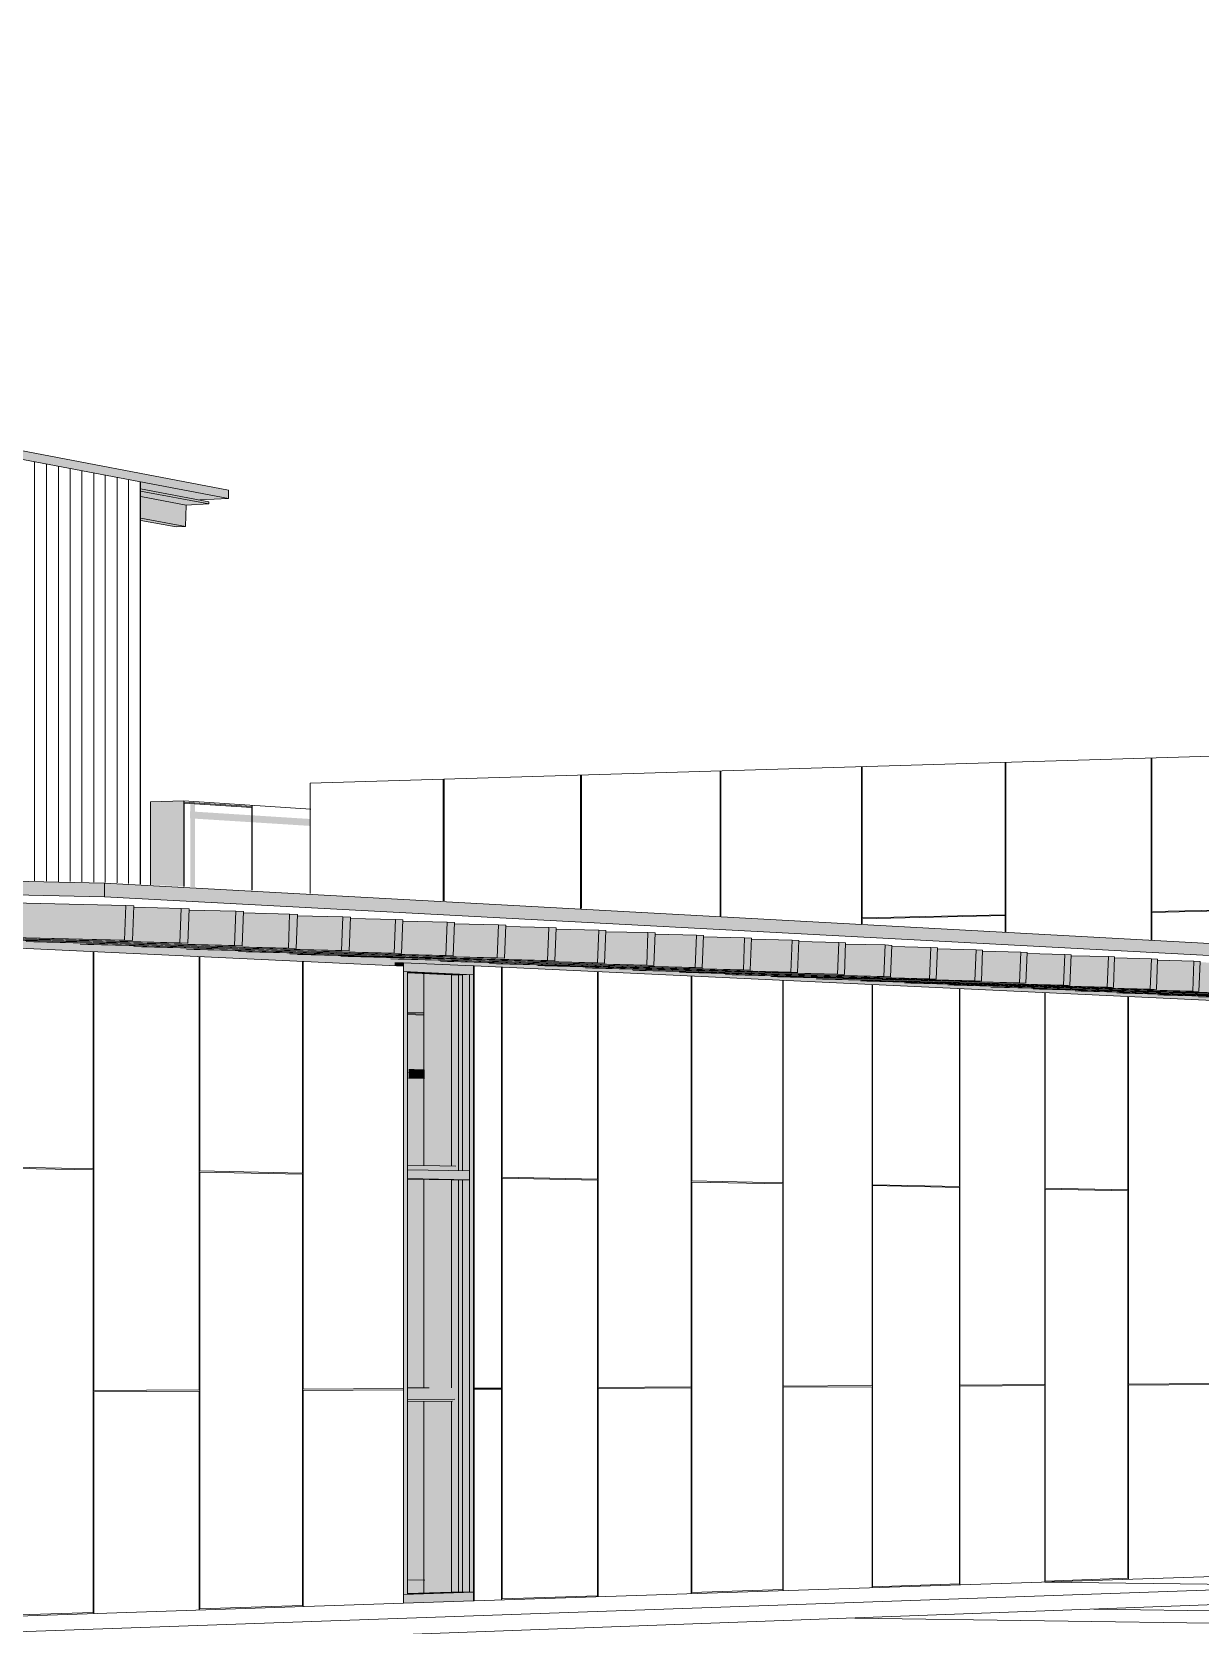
# Model space of a CAD drawing. Header units: inches. Extents: x 31155.6 to 31160.43, y 58.98 to 66.18.
# Drawn here: x 31158.8815 to 31158.9882, y 59.9738 to 60.1192 of the extents above; entities that cross this region are included whole.
import ezdxf

# ---------------------------------------------------------------- set-up
doc = ezdxf.new("R2010")
doc.units = ezdxf.units.IN
doc.header["$MEASUREMENT"] = 0
for name, color, linetype, lineweight in [('A-CLNG', 13, 'Continuous', 13), ('A-GLAZ-CURT', 52, 'Continuous', 9), ('A-GLAZ-CWMG', 51, 'Continuous', 9), ('A-ROOF', 132, 'Continuous', 13), ('A-WALL-PATT', 111, 'Continuous', 13), ('Conc', 7, 'Continuous', 9), ('I-WALL', 2, 'Continuous', 13), ('L-SITE-WALL', 31, 'Continuous', 13), ('PAINT', 190, 'Continuous', 9), ('S-BEAM', 12, 'Continuous', 9), ('S-COLS', 52, 'Continuous', 9)]:
    doc.layers.add(name, color=color, linetype=linetype, lineweight=lineweight)

# ---------------------------------------------------------------- blocks, each defined once
blk = doc.blocks.new('FP_57-Looking South East')
at = {"layer": 'A-WALL-PATT', "lineweight": 9}
for p, q in [((-3883.44782, 60.0417), (-3883.44782, 60.07993)), ((-3883.44673, 60.04168), (-3883.44673, 60.07973)), ((-3883.44565, 60.04165), (-3883.44565, 60.07952)), ((-3883.44458, 60.04163), (-3883.44458, 60.07932)), ((-3883.4435, 60.04161), (-3883.4435, 60.07912)), ((-3883.44243, 60.04158), (-3883.44243, 60.07891)), ((-3883.44137, 60.04156), (-3883.44137, 60.07871)), ((-3883.4403, 60.04152), (-3883.4403, 60.07851)), ((-3883.43924, 60.04146), (-3883.43924, 60.07831)), ((-3883.43818, 60.0414), (-3883.43818, 60.07811))]:
    blk.add_line(p, q, dxfattribs=at)
blk = doc.blocks.new('FP_60-Looking South East')
at = {"layer": 'A-WALL-PATT', "lineweight": 9}
for p, q in [((-3883.4626, 60.01582), (-3883.4626, 60.03617)), ((-3883.46255, 59.99505), (-3883.46255, 60.03616)), ((-3883.45241, 59.99511), (-3883.45241, 60.03569)), ((-3883.45236, 60.01562), (-3883.45236, 60.03569)), ((-3883.44248, 60.01542), (-3883.44248, 60.03523)), ((-3883.44243, 59.99518), (-3883.44243, 60.03523)), ((-3883.4328, 59.99524), (-3883.4328, 60.03479)), ((-3883.43275, 60.01522), (-3883.43275, 60.03478)), ((-3883.42336, 60.01503), (-3883.42336, 60.03435)), ((-3883.42332, 59.9953), (-3883.42332, 60.03435)), ((-3883.4626, 60.01582), (-3883.46399, 60.01585)), ((-3883.4626, 60.01571), (-3883.46399, 60.01574)), ((-3883.4626, 59.97427), (-3883.4626, 60.01571)), ((-3883.44248, 60.01542), (-3883.45236, 60.01562)), ((-3883.45236, 59.97461), (-3883.45236, 60.01551)), ((-3883.44248, 60.01531), (-3883.45236, 60.01551)), ((-3883.44248, 59.97494), (-3883.44248, 60.01531)), ((-3883.42336, 60.01503), (-3883.43275, 60.01522)), ((-3883.43275, 59.97526), (-3883.43275, 60.01511)), ((-3883.42336, 60.01493), (-3883.43275, 60.01511)), ((-3883.42336, 59.97557), (-3883.42336, 60.01493)), ((-3883.45241, 59.99511), (-3883.46255, 59.99505)), ((-3883.46255, 59.99494), (-3883.45241, 59.99501)), ((-3883.46255, 59.97417), (-3883.46255, 59.99494)), ((-3883.45241, 59.9745), (-3883.45241, 59.99501)), ((-3883.4328, 59.99524), (-3883.44243, 59.99518)), ((-3883.44243, 59.99507), (-3883.4328, 59.99513)), ((-3883.44243, 59.97483), (-3883.44243, 59.99507)), ((-3883.4328, 59.97515), (-3883.4328, 59.99513)), ((-3883.41416, 59.99536), (-3883.42332, 59.9953)), ((-3883.42332, 59.9952), (-3883.41416, 59.99525)), ((-3883.42332, 59.97547), (-3883.42332, 59.9952)), ((-3883.4328, 59.97515), (-3883.4328, 59.97515)), ((-3883.43275, 59.97526), (-3883.42336, 59.97557)), ((-3883.43275, 59.97515), (-3883.43275, 59.97515)), ((-3883.42336, 59.97546), (-3883.42336, 59.97546)), ((-3883.42332, 59.97547), (-3883.42332, 59.97547)), ((-3883.46399, 59.97423), (-3883.4626, 59.97427)), ((-3883.4626, 59.97417), (-3883.4626, 59.97417)), ((-3883.46255, 59.97417), (-3883.46255, 59.97417)), ((-3883.45241, 59.9745), (-3883.45241, 59.9745)), ((-3883.45236, 59.97461), (-3883.44248, 59.97494)), ((-3883.45236, 59.97451), (-3883.45236, 59.97451)), ((-3883.44248, 59.97483), (-3883.44248, 59.97483)), ((-3883.44243, 59.97483), (-3883.44243, 59.97483))]:
    blk.add_line(p, q, dxfattribs=at)
blk = doc.blocks.new('FP_66-Looking South East')
at = {"layer": 'A-WALL-PATT', "lineweight": 9}
for p, q in [((-3883.4052, 59.99541), (-3883.4052, 60.03381)), ((-3883.40515, 60.01466), (-3883.40515, 60.03381)), ((-3883.39644, 60.01448), (-3883.39644, 60.0334)), ((-3883.3964, 59.99547), (-3883.3964, 60.0334)), ((-3883.38789, 59.99552), (-3883.38789, 60.033)), ((-3883.38785, 60.01431), (-3883.38785, 60.033)), ((-3883.37954, 60.01414), (-3883.37954, 60.03261)), ((-3883.3795, 59.99558), (-3883.3795, 60.03261)), ((-3883.37139, 59.99563), (-3883.37139, 60.03223)), ((-3883.37135, 60.01397), (-3883.37135, 60.03223)), ((-3883.36343, 60.01381), (-3883.36343, 60.03186)), ((-3883.36339, 59.99568), (-3883.36339, 60.03186)), ((-3883.35564, 59.99573), (-3883.35564, 60.03149)), ((-3883.3556, 60.01366), (-3883.3556, 60.03149)), ((-3883.34804, 60.0135), (-3883.34804, 60.03114)), ((-3883.348, 59.99577), (-3883.348, 60.03114)), ((-3883.3406, 59.99582), (-3883.3406, 60.03079)), ((-3883.34056, 60.01335), (-3883.34056, 60.03079)), ((-3883.33333, 60.0132), (-3883.33333, 60.03045)), ((-3883.33329, 59.99587), (-3883.33329, 60.03045)), ((-3883.32621, 59.99591), (-3883.32621, 60.03012)), ((-3883.32617, 60.01306), (-3883.32617, 60.03012)), ((-3883.31925, 60.01292), (-3883.31925, 60.02979)), ((-3883.31921, 59.99596), (-3883.31921, 60.02979)), ((-3883.39644, 60.01448), (-3883.40515, 60.01466)), ((-3883.40515, 59.97617), (-3883.40515, 60.01456)), ((-3883.39644, 60.01438), (-3883.40515, 60.01456)), ((-3883.39644, 59.97645), (-3883.39644, 60.01438)), ((-3883.37954, 60.01414), (-3883.38785, 60.01431)), ((-3883.38785, 59.97674), (-3883.38785, 60.01421)), ((-3883.37954, 60.01404), (-3883.38785, 60.01421)), ((-3883.37954, 59.97701), (-3883.37954, 60.01404)), ((-3883.36343, 60.01381), (-3883.37135, 60.01397)), ((-3883.37135, 59.97728), (-3883.37135, 60.01388)), ((-3883.36343, 60.01372), (-3883.37135, 60.01388)), ((-3883.36343, 59.97754), (-3883.36343, 60.01372)), ((-3883.34804, 60.0135), (-3883.3556, 60.01366)), ((-3883.3556, 59.9778), (-3883.3556, 60.01356)), ((-3883.34804, 60.01341), (-3883.3556, 60.01356)), ((-3883.34804, 59.97805), (-3883.34804, 60.01341)), ((-3883.33333, 60.0132), (-3883.34056, 60.01335)), ((-3883.34056, 59.97829), (-3883.34056, 60.01326)), ((-3883.33333, 60.01312), (-3883.34056, 60.01326)), ((-3883.33333, 59.97853), (-3883.33333, 60.01312)), ((-3883.31925, 60.01292), (-3883.32617, 60.01306)), ((-3883.32617, 59.97877), (-3883.32617, 60.01297)), ((-3883.31925, 60.01283), (-3883.32617, 60.01297)), ((-3883.31925, 59.97899), (-3883.31925, 60.01283)), ((-3883.38789, 59.99552), (-3883.3964, 59.99547)), ((-3883.37139, 59.99563), (-3883.3795, 59.99558)), ((-3883.3795, 59.99548), (-3883.37139, 59.99553)), ((-3883.37139, 59.97718), (-3883.37139, 59.99553)), ((-3883.35564, 59.99573), (-3883.36339, 59.99568)), ((-3883.36339, 59.99558), (-3883.35564, 59.99563)), ((-3883.36339, 59.97745), (-3883.36339, 59.99558)), ((-3883.35564, 59.9777), (-3883.35564, 59.99563)), ((-3883.3406, 59.99582), (-3883.348, 59.99577)), ((-3883.348, 59.99568), (-3883.3406, 59.99573)), ((-3883.348, 59.97796), (-3883.348, 59.99568)), ((-3883.3406, 59.9782), (-3883.3406, 59.99573)), ((-3883.32621, 59.99591), (-3883.33329, 59.99587)), ((-3883.33329, 59.99578), (-3883.32621, 59.99582)), ((-3883.33329, 59.97844), (-3883.33329, 59.99578)), ((-3883.32621, 59.97868), (-3883.32621, 59.99582)), ((-3883.31765, 59.99597), (-3883.31921, 59.99596)), ((-3883.31921, 59.99587), (-3883.31765, 59.99588)), ((-3883.31921, 59.97891), (-3883.31921, 59.99587)), ((-3883.4052, 59.99541), (-3883.40772, 59.9954)), ((-3883.40772, 59.9953), (-3883.4052, 59.99531)), ((-3883.4052, 59.97606), (-3883.4052, 59.99531)), ((-3883.3964, 59.99537), (-3883.38789, 59.99542)), ((-3883.3964, 59.97636), (-3883.3964, 59.99537)), ((-3883.38789, 59.97664), (-3883.38789, 59.99542)), ((-3883.3795, 59.97691), (-3883.3795, 59.99548)), ((-3883.3556, 59.9778), (-3883.34804, 59.97805)), ((-3883.34056, 59.97829), (-3883.33333, 59.97853)), ((-3883.32617, 59.97877), (-3883.31925, 59.97899)), ((-3883.38785, 59.97674), (-3883.37954, 59.97701)), ((-3883.37135, 59.97728), (-3883.36343, 59.97754)), ((-3883.40515, 59.97617), (-3883.39644, 59.97645))]:
    blk.add_line(p, q, dxfattribs=at)
blk = doc.blocks.new('FP_68-Looking South East')
at = {"layer": 'A-WALL-PATT', "lineweight": 9}
for p, q in [((-3883.35925, 60.0386), (-3883.35925, 60.0525)), ((-3883.35918, 60.03705), (-3883.35918, 60.0525)), ((-3883.34594, 60.03633), (-3883.34594, 60.0529)), ((-3883.34587, 60.03889), (-3883.34587, 60.0529)), ((-3883.41053, 60.03988), (-3883.41053, 60.05097)), ((-3883.41046, 60.03987), (-3883.41046, 60.05097)), ((-3883.39799, 60.03919), (-3883.39799, 60.05134)), ((-3883.39792, 60.03918), (-3883.39792, 60.05135)), ((-3883.38527, 60.03849), (-3883.38527, 60.05172)), ((-3883.3852, 60.03849), (-3883.3852, 60.05173)), ((-3883.37235, 60.03778), (-3883.37235, 60.05211)), ((-3883.37229, 60.03831), (-3883.37229, 60.05211)), ((-3883.33243, 60.03919), (-3883.34587, 60.03889)), ((-3883.34587, 60.03882), (-3883.33243, 60.03911)), ((-3883.35925, 60.0386), (-3883.37229, 60.03831)), ((-3883.37229, 60.03824), (-3883.35925, 60.03853)), ((-3883.37229, 60.03777), (-3883.37229, 60.03824)), ((-3883.35925, 60.03706), (-3883.35925, 60.03853)), ((-3883.34587, 60.03632), (-3883.34587, 60.03882))]:
    blk.add_line(p, q, dxfattribs=at)
blk = doc.blocks.new('FP_69-Looking South East')
at = {"layer": 'A-WALL-PATT', "lineweight": 9}
for p, q in [((-3883.43416, 60.04887), (-3883.43416, 60.049)), ((-3883.42799, 60.04847), (-3883.43416, 60.04887)), ((-3883.43416, 60.04118), (-3883.43416, 60.0488)), ((-3883.42799, 60.0484), (-3883.43416, 60.0488)), ((-3883.42799, 60.04847), (-3883.42799, 60.0486)), ((-3883.42799, 60.04084), (-3883.42799, 60.0484)), ((-3883.42796, 60.04084), (-3883.42796, 60.0486))]:
    blk.add_line(p, q, dxfattribs=at)

msp = doc.modelspace()

# ---------------------------------------------------------------- hatches: boundary and pattern name
at = {"layer": 'A-CLNG'}
h = msp.add_hatch(color=256, dxfattribs=at)
h.paths.add_polyline_path([(31159.13236, 60.0241), (31159.13236, 60.02414), (31159.13169, 60.02416), (31159.10929, 60.02521), (31159.10929, 60.02517), (31159.13199, 60.02411)], flags=0)
h.paths.add_polyline_path([(31159.08271, 60.02616), (31159.08273, 60.02637), (31159.08353, 60.02638), (31159.08671, 60.02625), (31159.08671, 60.02649), (31159.08534, 60.02653), (31159.08534, 60.02658), (31159.08265, 60.02666), (31159.08265, 60.02671), (31159.08001, 60.02679), (31159.08001, 60.02683), (31159.07719, 60.02692), (31159.07719, 60.02697), (31159.07442, 60.02705), (31159.07442, 60.0271), (31159.07163, 60.02718), (31159.07163, 60.02723), (31159.0688, 60.02731), (31159.0688, 60.02736), (31159.06595, 60.02745), (31159.06595, 60.0275), (31159.06294, 60.02759), (31159.06294, 60.02764), (31159.06017, 60.02773), (31159.06017, 60.02777), (31159.05723, 60.02788), (31159.05723, 60.02791), (31159.05426, 60.028), (31159.05426, 60.02805), (31159.05127, 60.02815), (31159.05127, 60.02819), (31159.04824, 60.02829), (31159.04824, 60.02834), (31159.04519, 60.02844), (31159.04519, 60.02848), (31159.0421, 60.02859), (31159.0421, 60.02863), (31159.03898, 60.02872), (31159.03898, 60.02877), (31159.03583, 60.02887), (31159.03583, 60.02892), (31159.03264, 60.02902), (31159.03264, 60.02907), (31159.02942, 60.02919), (31159.02942, 60.02923), (31159.02617, 60.02932), (31159.02617, 60.02938), (31159.02296, 60.02947), (31159.02296, 60.02953), (31159.01956, 60.02963), (31159.01956, 60.02969), (31159.01621, 60.02979), (31159.01621, 60.02985), (31159.01281, 60.02995), (31159.01281, 60.03001), (31159.00938, 60.03011), (31159.00938, 60.03017), (31159.00592, 60.03028), (31159.00592, 60.03034), (31159.00241, 60.03044), (31159.00241, 60.03051), (31158.99887, 60.03061), (31158.99887, 60.03067), (31158.9953, 60.03078), (31158.9953, 60.03084), (31158.9915, 60.03096), (31158.9915, 60.03102), (31158.98786, 60.03113), (31158.98786, 60.03119), (31158.9843, 60.03129), (31158.9843, 60.03136), (31158.98055, 60.03147), (31158.98055, 60.03154), (31158.97677, 60.03165), (31158.97677, 60.03172), (31158.97294, 60.03183), (31158.97294, 60.0319), (31158.96906, 60.03201), (31158.96906, 60.03208), (31158.96514, 60.0322), (31158.96514, 60.03227), (31158.96118, 60.03238), (31158.96118, 60.03246), (31158.95717, 60.03258), (31158.95717, 60.03265), (31158.95311, 60.03277), (31158.95311, 60.03284), (31158.949, 60.03297), (31158.949, 60.03304), (31158.94485, 60.03315), (31158.94485, 60.03323), (31158.94064, 60.03335), (31158.94064, 60.03343), (31158.93639, 60.03356), (31158.93639, 60.03363), (31158.93208, 60.03377), (31158.93208, 60.03384), (31158.92772, 60.03396), (31158.92772, 60.03404), (31158.92331, 60.03417), (31158.92331, 60.03425), (31158.91884, 60.03438), (31158.91884, 60.03446), (31158.91432, 60.03459), (31158.91432, 60.03468), (31158.90974, 60.03481), (31158.90974, 60.0349), (31158.90513, 60.03503), (31158.90513, 60.03512), (31158.90041, 60.03525), (31158.90041, 60.03534), (31158.89566, 60.03547), (31158.89566, 60.03556), (31158.89084, 60.0357), (31158.89084, 60.03579), (31158.88596, 60.03593), (31158.88596, 60.03602), (31158.88102, 60.03616), (31158.88102, 60.03626), (31158.87602, 60.0364), (31158.87602, 60.0365), (31158.87095, 60.03664), (31158.87095, 60.03674), (31158.8657, 60.03688), (31158.8657, 60.03623), (31158.91467, 60.03396), (31158.91467, 60.03406), (31158.91477, 60.03406), (31158.91477, 60.03421), (31158.9155, 60.03422), (31159.01242, 60.02973), (31159.01281, 60.02971), (31159.01766, 60.02948), (31159.01766, 60.02917), (31159.08265, 60.02616)], flags=0)
h.paths.add_polyline_path([(31158.87816, 60.03973), (31158.8657, 60.04037), (31158.8657, 60.04), (31158.87602, 60.03977)], flags=0)
at = {"layer": 'A-GLAZ-CURT', "transparency": 33554458}
for points in [[(31158.92084, 60.01523), (31158.92084, 60.03313), (31158.91584, 60.03336), (31158.91584, 60.01534)], [(31158.91584, 59.97662), (31158.92084, 59.97678), (31158.92084, 60.01441), (31158.91584, 60.01451), (31158.91584, 59.97678)]]:
    msp.add_hatch(color=256, dxfattribs=at).paths.add_polyline_path(points, flags=0)
at = {"layer": 'A-GLAZ-CWMG'}
for points in [[(31158.91546, 60.03342), (31158.91546, 60.03342), (31158.91546, 60.03422), (31158.91467, 60.03419), (31158.91467, 60.03396), (31158.91546, 60.03392), (31158.91546, 60.03381)], [(31158.92185, 60.03312), (31158.92185, 60.03393), (31158.91546, 60.03422), (31158.91546, 60.03342), (31158.91772, 60.03331)], [(31158.91583, 60.01493), (31158.91583, 60.0334), (31158.91546, 60.03342), (31158.91546, 60.01494)], [(31158.92084, 60.01523), (31158.92084, 60.03312), (31158.91983, 60.03311), (31158.91983, 60.01568), (31158.92011, 60.01566), (31158.92015, 60.0156), (31158.92015, 60.01525), (31158.92078, 60.01523)], [(31158.92148, 60.01522), (31158.92148, 60.03314), (31158.92084, 60.03312), (31158.92084, 60.01523)], [(31158.92185, 60.01481), (31158.92185, 60.03312), (31158.92148, 60.03314), (31158.92148, 60.01482)], [(31158.91546, 60.01494), (31158.91546, 60.01494), (31158.91546, 60.0154)], [(31158.91546, 59.97658), (31158.91583, 59.97659), (31158.91583, 60.01493), (31158.91546, 60.01494), (31158.91546, 59.98143)], [(31158.92148, 60.01442), (31158.92148, 60.01522), (31158.91583, 60.01534), (31158.91583, 60.01453)], [(31158.92061, 59.97678), (31158.92084, 59.97678), (31158.92084, 60.01441), (31158.91983, 60.0144), (31158.91983, 59.99542), (31158.92015, 59.9954), (31158.92015, 59.9944), (31158.91994, 59.99421), (31158.91983, 59.9942), (31158.91983, 59.97679)], [(31158.92148, 59.97677), (31158.92148, 60.01442), (31158.92084, 60.0144), (31158.92084, 59.97678), (31158.92125, 59.97677)], [(31158.92148, 59.97677), (31158.92185, 59.97678), (31158.92185, 60.01481), (31158.92148, 60.01482), (31158.92148, 59.98143)], [(31158.91546, 59.97577), (31158.92185, 59.97598), (31158.92185, 59.97678), (31158.91546, 59.97658)]]:
    msp.add_hatch(color=256, dxfattribs=at).paths.add_polyline_path(points, flags=0)
at = {"layer": 'A-ROOF'}
for points in [[(31158.8995, 60.07658), (31158.8995, 60.07736), (31158.68023, 60.11918), (31158.68023, 60.11817), (31158.87865, 60.08053)], [(31158.89771, 60.0761), (31158.89771, 60.0763), (31158.89147, 60.07748), (31158.89147, 60.07727), (31158.89517, 60.07658)], [(31158.89559, 60.076), (31158.89771, 60.0761), (31158.89147, 60.07727), (31158.89148, 60.07678), (31158.89558, 60.076)], [(31158.88818, 60.04023), (31158.88818, 60.04149), (31158.62304, 60.04718), (31158.62304, 60.04612), (31158.887, 60.04025)], [(31159.12777, 60.02755), (31159.12777, 60.02841), (31158.88818, 60.04149), (31158.88818, 60.04023), (31159.12385, 60.02776)]]:
    msp.add_hatch(color=256, dxfattribs=at).paths.add_polyline_path(points, flags=0)
h = msp.add_hatch(color=256, dxfattribs=at)
h.paths.add_polyline_path([(31158.09666, 60.07103), (31158.09666, 60.0711), (31158.12815, 60.07362), (31158.12893, 60.07358), (31158.68031, 60.11794), (31158.68034, 60.118), (31158.68086, 60.11805), (31158.68023, 60.11817), (31158.09618, 60.07108)], flags=0)
h.paths.add_polyline_path([(31158.89688, 60.07646), (31158.8995, 60.07658), (31158.89147, 60.0781), (31158.89147, 60.07748), (31158.89562, 60.0767)], flags=0)
at = {"layer": 'I-WALL'}
h = msp.add_hatch(color=256, dxfattribs=at)
h.paths.add_polyline_path([(31158.9174, 59.97789), (31158.9174, 59.99418), (31158.91593, 59.99417), (31158.91593, 59.97791)], flags=0)
h.paths.add_polyline_path([(31158.91593, 59.99542), (31158.9174, 59.99543), (31158.9174, 60.01444), (31158.91593, 60.01447), (31158.91593, 59.99573)], flags=0)
h.paths.add_polyline_path([(31158.9174, 60.01574), (31158.9174, 60.02365), (31158.91593, 60.02369), (31158.91593, 60.01577)], flags=0)
at = {"layer": 'L-SITE-WALL'}
for points in [[(31158.89543, 60.04118), (31158.89543, 60.049), (31158.89238, 60.04891), (31158.89238, 60.04135)], [(31158.9219, 59.97598), (31158.9219, 60.03393), (31158.92185, 60.03393), (31158.92185, 59.97598)]]:
    msp.add_hatch(color=256, dxfattribs=at).paths.add_polyline_path(points, flags=0)
h = msp.add_hatch(color=256, dxfattribs=at)
h.paths.add_polyline_path([(31158.91731, 59.97671), (31158.91983, 59.97681), (31158.91983, 59.9942), (31158.91731, 59.99418), (31158.91731, 59.97678)], flags=0)
h.paths.add_polyline_path([(31158.91983, 59.99542), (31158.91983, 60.0144), (31158.91731, 60.01444), (31158.91731, 59.99543), (31158.91873, 59.99543)], flags=0)
h.paths.add_polyline_path([(31158.91983, 60.01568), (31158.91983, 60.03311), (31158.91731, 60.03322), (31158.91731, 60.01573), (31158.91807, 60.01572)], flags=0)
at = {"layer": 'S-BEAM'}
for points in [[(31158.89558, 60.07404), (31158.89562, 60.076), (31158.89148, 60.07678), (31158.89148, 60.0748)], [(31158.89472, 60.074), (31158.89558, 60.07404), (31158.89148, 60.0748), (31158.89148, 60.0746)], [(31158.907, 60.04671), (31158.907, 60.04734), (31158.89599, 60.04804), (31158.89599, 60.0474), (31158.89619, 60.04739)], [(31158.89, 60.03628), (31158.89012, 60.03945), (31158.8657, 60.04), (31158.8657, 60.03688), (31158.88701, 60.03636)], [(31158.89505, 60.03604), (31158.89517, 60.03919), (31158.89086, 60.03929), (31158.89075, 60.03625), (31158.87095, 60.03674), (31158.87095, 60.03664), (31158.89139, 60.03613)], [(31158.89074, 60.03625), (31158.89086, 60.03941), (31158.89012, 60.03945), (31158.89, 60.03628)], [(31158.89578, 60.03601), (31158.8959, 60.03915), (31158.89517, 60.03919), (31158.89505, 60.03604), (31158.89576, 60.03601)], [(31158.90004, 60.0358), (31158.90015, 60.03893), (31158.8959, 60.03903), (31158.89577, 60.03601), (31158.87602, 60.0365), (31158.87602, 60.0364), (31158.89591, 60.03591)], [(31158.90496, 60.03557), (31158.90507, 60.03867), (31158.90088, 60.03877), (31158.90076, 60.03577), (31158.88102, 60.03623), (31158.88102, 60.03616), (31158.90452, 60.03558)], [(31158.90981, 60.03534), (31158.90993, 60.03842), (31158.90579, 60.03852), (31158.90567, 60.03554), (31158.88596, 60.03601), (31158.88596, 60.03593), (31158.90891, 60.03536)], [(31158.9146, 60.03511), (31158.91472, 60.03817), (31158.91063, 60.03827), (31158.91052, 60.0353), (31158.89084, 60.03577), (31158.89084, 60.0357), (31158.91329, 60.03514)], [(31158.91933, 60.03488), (31158.91945, 60.03793), (31158.91541, 60.03802), (31158.9153, 60.03508), (31158.89566, 60.03554), (31158.89566, 60.03547), (31158.91767, 60.03492)], [(31158.90075, 60.03577), (31158.90087, 60.03889), (31158.90015, 60.03893), (31158.90004, 60.0358), (31158.90014, 60.0358)], [(31158.924, 60.03466), (31158.92412, 60.03768), (31158.92013, 60.03777), (31158.92002, 60.03485), (31158.90041, 60.03531), (31158.90041, 60.03525), (31158.92205, 60.03471)], [(31158.90566, 60.03553), (31158.90578, 60.03864), (31158.90507, 60.03867), (31158.90496, 60.03557)], [(31158.91051, 60.0353), (31158.91063, 60.03838), (31158.90993, 60.03842), (31158.90981, 60.03534)], [(31158.91529, 60.03507), (31158.91541, 60.03814), (31158.91472, 60.03817), (31158.9146, 60.03511)], [(31158.92001, 60.03485), (31158.92013, 60.03789), (31158.91945, 60.03793), (31158.91933, 60.03488)], [(31158.92467, 60.03463), (31158.92479, 60.03765), (31158.92412, 60.03768), (31158.924, 60.03466)], [(31158.92861, 60.03444), (31158.92873, 60.03744), (31158.92479, 60.03753), (31158.92468, 60.03463), (31158.9051, 60.03511), (31158.90513, 60.03503), (31158.92644, 60.03449)], [(31158.93316, 60.03422), (31158.93328, 60.03721), (31158.92939, 60.0373), (31158.92928, 60.03441), (31158.90974, 60.03489), (31158.90974, 60.03481), (31158.93082, 60.03428)], [(31158.93766, 60.034), (31158.93777, 60.03697), (31158.93394, 60.03706), (31158.93383, 60.03419), (31158.91432, 60.03466), (31158.91432, 60.03459), (31158.93566, 60.03405)], [(31158.94209, 60.03379), (31158.94221, 60.03674), (31158.93842, 60.03683), (31158.93831, 60.03397), (31158.91884, 60.03444), (31158.91884, 60.03438), (31158.93958, 60.03385)], [(31158.94648, 60.03358), (31158.94659, 60.03651), (31158.94285, 60.0366), (31158.94274, 60.03376), (31158.92331, 60.03422), (31158.92331, 60.03417), (31158.94397, 60.03365)], [(31158.95081, 60.03337), (31158.95092, 60.03629), (31158.94723, 60.03638), (31158.94712, 60.03355), (31158.92772, 60.03404), (31158.92772, 60.03396), (31158.94835, 60.03344)], [(31158.92927, 60.0344), (31158.92939, 60.03741), (31158.92873, 60.03744), (31158.92861, 60.03444)], [(31158.93382, 60.03419), (31158.93393, 60.03717), (31158.93328, 60.03721), (31158.93316, 60.03422)], [(31158.9383, 60.03397), (31158.93842, 60.03694), (31158.93777, 60.03697), (31158.93766, 60.034)], [(31158.94273, 60.03376), (31158.94285, 60.03671), (31158.94221, 60.03674), (31158.94209, 60.03379)], [(31158.94711, 60.03355), (31158.94722, 60.03648), (31158.94659, 60.03651), (31158.94648, 60.03358)], [(31158.95143, 60.03334), (31158.95154, 60.03626), (31158.95092, 60.03629), (31158.95081, 60.03337)], [(31158.95508, 60.03317), (31158.9552, 60.03607), (31158.95155, 60.03615), (31158.95144, 60.03335), (31158.93208, 60.03384), (31158.93208, 60.03376), (31158.95273, 60.03323)], [(31158.95931, 60.03297), (31158.95942, 60.03585), (31158.95582, 60.03593), (31158.95571, 60.03314), (31158.93639, 60.03363), (31158.93639, 60.03355), (31158.95712, 60.03302)], [(31158.96348, 60.03277), (31158.96359, 60.03563), (31158.96003, 60.03571), (31158.95992, 60.03294), (31158.94064, 60.03341), (31158.94064, 60.03335), (31158.9615, 60.03282)], [(31158.9676, 60.03257), (31158.96771, 60.03541), (31158.9642, 60.0355), (31158.96409, 60.03274), (31158.94485, 60.03323), (31158.94485, 60.03315), (31158.96588, 60.03262)], [(31158.97167, 60.03238), (31158.97179, 60.0352), (31158.96831, 60.03529), (31158.9682, 60.03254), (31158.949, 60.03304), (31158.949, 60.03296), (31158.97027, 60.03241)], [(31158.9757, 60.03218), (31158.97581, 60.03499), (31158.97238, 60.03508), (31158.97227, 60.03235), (31158.95311, 60.03284), (31158.95311, 60.03276), (31158.97465, 60.03221)], [(31158.9557, 60.03314), (31158.95581, 60.03603), (31158.9552, 60.03607), (31158.95508, 60.03317)], [(31158.97968, 60.03199), (31158.97979, 60.03479), (31158.9764, 60.03487), (31158.97629, 60.03216), (31158.95717, 60.03265), (31158.95717, 60.03257), (31158.97904, 60.03201)], [(31158.95991, 60.03294), (31158.96003, 60.03581), (31158.95942, 60.03585), (31158.95931, 60.03297)], [(31158.96408, 60.03274), (31158.96419, 60.0356), (31158.96359, 60.03563), (31158.96348, 60.03277)], [(31158.9682, 60.03254), (31158.96831, 60.03538), (31158.96771, 60.03541), (31158.9676, 60.03257)], [(31158.97226, 60.03235), (31158.97237, 60.03517), (31158.97179, 60.0352), (31158.97167, 60.03238)], [(31158.97628, 60.03216), (31158.97639, 60.03496), (31158.97581, 60.03499), (31158.9757, 60.03218)], [(31158.98025, 60.03197), (31158.98036, 60.03476), (31158.97979, 60.03479), (31158.97968, 60.03199)], [(31158.98361, 60.03181), (31158.98372, 60.03458), (31158.98037, 60.03466), (31158.98026, 60.03197), (31158.96118, 60.03246), (31158.96118, 60.03238), (31158.98342, 60.03181)], [(31158.98749, 60.03162), (31158.9876, 60.03438), (31158.98429, 60.03446), (31158.98418, 60.03178), (31158.96514, 60.03227), (31158.96514, 60.0322), (31158.98429, 60.0317)], [(31158.99133, 60.03144), (31158.99144, 60.03418), (31158.98817, 60.03426), (31158.98806, 60.03159), (31158.96906, 60.03208), (31158.96906, 60.03201), (31158.98817, 60.03152)], [(31158.99513, 60.03125), (31158.99523, 60.03398), (31158.992, 60.03406), (31158.99189, 60.03141), (31158.97294, 60.03187), (31158.97294, 60.03183), (31158.9922, 60.03133)], [(31158.99888, 60.03108), (31158.99899, 60.03379), (31158.99579, 60.03387), (31158.99568, 60.03123), (31158.97677, 60.03172), (31158.97677, 60.03165), (31158.99658, 60.03113)], [(31159.00259, 60.0309), (31159.00269, 60.03359), (31158.99953, 60.03367), (31158.99943, 60.03105), (31158.98055, 60.03154), (31158.98055, 60.03147), (31159.00097, 60.03094)], [(31158.98417, 60.03178), (31158.98428, 60.03455), (31158.98372, 60.03458), (31158.98361, 60.03181)], [(31159.00625, 60.03072), (31159.00636, 60.0334), (31159.00323, 60.03348), (31159.00313, 60.03087), (31158.9843, 60.03136), (31158.9843, 60.03129), (31159.00535, 60.03075)], [(31158.98805, 60.03159), (31158.98816, 60.03435), (31158.9876, 60.03438), (31158.98749, 60.03162), (31158.9878, 60.0316)], [(31159.00988, 60.03055), (31159.00998, 60.03321), (31159.00689, 60.03329), (31159.00679, 60.0307), (31158.98786, 60.03119), (31158.98786, 60.03112), (31159.00973, 60.03055)], [(31158.91739, 60.02448), (31158.91739, 60.02946), (31158.91593, 60.02951), (31158.91593, 60.02453)], [(31158.91739, 60.02415), (31158.91739, 60.02448), (31158.91593, 60.02453), (31158.91593, 60.0242)], [(31158.91739, 60.02365), (31158.91739, 60.02415), (31158.91593, 60.0242), (31158.91593, 60.02369)]]:
    msp.add_hatch(color=256, dxfattribs=at).paths.add_polyline_path(points, flags=0)
h = msp.add_hatch(color=256, dxfattribs=at)
h.paths.add_polyline_path([(31159.12801, 60.0236), (31159.12801, 60.02365), (31159.1272, 60.02367), (31159.1272, 60.02364), (31159.12784, 60.02361)], flags=0)
h.paths.add_polyline_path([(31159.12568, 60.02371), (31159.12568, 60.02376), (31159.12373, 60.02383), (31159.12373, 60.0238), (31159.12476, 60.02375)], flags=0)
h.paths.add_polyline_path([(31159.11867, 60.02403), (31159.11867, 60.02407), (31159.11665, 60.02413), (31159.11665, 60.02412), (31159.11775, 60.02407)], flags=0)
h.paths.add_polyline_path([(31159.1151, 60.02419), (31159.1151, 60.02424), (31159.11304, 60.02432), (31159.11304, 60.02428), (31159.11442, 60.02422)], flags=0)
h.paths.add_polyline_path([(31159.11148, 60.02435), (31159.11148, 60.0244), (31159.1095, 60.02448), (31159.1095, 60.02444), (31159.11077, 60.02439)], flags=0)
h.paths.add_polyline_path([(31159.08352, 60.02562), (31159.08352, 60.02567), (31159.08315, 60.02566), (31159.08315, 60.02564), (31159.08321, 60.02564)], flags=0)
h.paths.add_polyline_path([(31159.01587, 60.02869), (31159.01587, 60.02878), (31159.01275, 60.02891), (31159.01275, 60.02883), (31159.01424, 60.02876)], flags=0)
h.paths.add_polyline_path([(31158.91731, 60.03316), (31158.91731, 60.03322), (31158.91585, 60.03328), (31158.91585, 60.03323), (31158.91672, 60.03319)], flags=0)
h = msp.add_hatch(color=256, dxfattribs=at)
h.paths.add_polyline_path([(31159.12801, 60.02123), (31159.12801, 60.0236), (31159.1272, 60.02361), (31159.1272, 60.02126)], flags=0)
h.paths.add_polyline_path([(31159.12568, 60.02132), (31159.12568, 60.02371), (31159.12373, 60.02377), (31159.12373, 60.0214), (31159.12393, 60.02139)], flags=0)
h.paths.add_polyline_path([(31159.11867, 60.02161), (31159.11867, 60.02403), (31159.11665, 60.02409), (31159.11665, 60.02169)], flags=0)
h.paths.add_polyline_path([(31159.1151, 60.02175), (31159.1151, 60.02419), (31159.11304, 60.02428), (31159.11304, 60.02184)], flags=0)
h.paths.add_polyline_path([(31159.11148, 60.0219), (31159.11148, 60.02435), (31159.1095, 60.02441), (31159.1095, 60.02198), (31159.11076, 60.02193)], flags=0)
h.paths.add_polyline_path([(31159.08352, 60.02304), (31159.08352, 60.02562), (31159.08315, 60.02564), (31159.08315, 60.02306), (31159.08321, 60.02305)], flags=0)
h.paths.add_polyline_path([(31159.01587, 60.0258), (31159.01587, 60.02869), (31159.01275, 60.02883), (31159.01275, 60.02593), (31159.01419, 60.02587)], flags=0)
h.paths.add_polyline_path([(31158.91731, 60.02982), (31158.91731, 60.03316), (31158.91585, 60.03323), (31158.91585, 60.02988), (31158.91684, 60.02984)], flags=0)
h = msp.add_hatch(color=256, dxfattribs=at)
h.paths.add_polyline_path([(31159.12856, 60.021), (31159.12856, 60.02108), (31159.1272, 60.02113), (31159.1272, 60.02106), (31159.12833, 60.02101)], flags=0)
h.paths.add_polyline_path([(31159.12568, 60.02112), (31159.12568, 60.0212), (31159.12373, 60.02128), (31159.12373, 60.0212), (31159.12393, 60.02119)], flags=0)
h.paths.add_polyline_path([(31159.11867, 60.0214), (31159.11867, 60.02148), (31159.11665, 60.02156), (31159.11665, 60.02148)], flags=0)
h.paths.add_polyline_path([(31159.1151, 60.02155), (31159.1151, 60.02163), (31159.11304, 60.02171), (31159.11304, 60.02163)], flags=0)
h.paths.add_polyline_path([(31159.11148, 60.02169), (31159.11148, 60.02177), (31159.10949, 60.02185), (31159.10949, 60.02177), (31159.11076, 60.02172)], flags=0)
h.paths.add_polyline_path([(31159.08352, 60.02282), (31159.08352, 60.02291), (31159.08315, 60.02292), (31159.08315, 60.02284), (31159.08321, 60.02284)], flags=0)
h.paths.add_polyline_path([(31159.01587, 60.02556), (31159.01587, 60.02565), (31159.01274, 60.02578), (31159.01274, 60.02568), (31159.01419, 60.02562)], flags=0)
h.paths.add_polyline_path([(31158.91731, 60.02954), (31158.91731, 60.02965), (31158.91584, 60.02971), (31158.91584, 60.0296)], flags=0)
h = msp.add_hatch(color=256, dxfattribs=at)
h.paths.add_polyline_path([(31159.12811, 60.0211), (31159.12805, 60.02115), (31159.12801, 60.02123), (31159.1272, 60.02124), (31159.1272, 60.02113), (31159.12801, 60.0211)], flags=0)
h.paths.add_polyline_path([(31159.12568, 60.0212), (31159.12568, 60.02132), (31159.12373, 60.02138), (31159.12373, 60.02128), (31159.12544, 60.02121)], flags=0)
h.paths.add_polyline_path([(31159.11867, 60.02148), (31159.11867, 60.02161), (31159.11665, 60.02169), (31159.11665, 60.02156), (31159.11698, 60.02155)], flags=0)
h.paths.add_polyline_path([(31159.1151, 60.02163), (31159.1151, 60.02175), (31159.11304, 60.02184), (31159.11304, 60.02171)], flags=0)
h.paths.add_polyline_path([(31159.11148, 60.02177), (31159.11148, 60.0219), (31159.1095, 60.02196), (31159.1095, 60.02185), (31159.11076, 60.0218)], flags=0)
h.paths.add_polyline_path([(31159.08352, 60.02291), (31159.08352, 60.02304), (31159.08315, 60.02306), (31159.08315, 60.02292), (31159.08321, 60.02292)], flags=0)
h.paths.add_polyline_path([(31159.01587, 60.02565), (31159.01587, 60.0258), (31159.01275, 60.0259), (31159.01275, 60.02578), (31159.01419, 60.02572)], flags=0)
h.paths.add_polyline_path([(31158.91731, 60.02965), (31158.91731, 60.02982), (31158.91585, 60.02988), (31158.91585, 60.02971), (31158.91668, 60.02967)], flags=0)
h = msp.add_hatch(color=256, dxfattribs=at)
h.paths.add_polyline_path([(31159.1312, 60.01108), (31159.13117, 60.01112), (31159.13114, 60.01113), (31159.13061, 60.01112), (31159.13061, 60.01109)], flags=0)
h.paths.add_polyline_path([(31159.12936, 60.01112), (31159.12933, 60.01116), (31159.1293, 60.01117), (31159.12719, 60.01119), (31159.12719, 60.01116), (31159.12832, 60.01114)], flags=0)
h.paths.add_polyline_path([(31159.12593, 60.01119), (31159.1259, 60.01124), (31159.12587, 60.01124), (31159.12372, 60.01126), (31159.12372, 60.01124), (31159.12392, 60.01123)], flags=0)
h.paths.add_polyline_path([(31159.12232, 60.01127), (31159.12229, 60.01132), (31159.12226, 60.01132), (31159.12021, 60.01134), (31159.12021, 60.01131)], flags=0)
h.paths.add_polyline_path([(31159.11893, 60.01134), (31159.1189, 60.01139), (31159.11887, 60.01139), (31159.11664, 60.01142), (31159.11664, 60.01139)], flags=0)
h.paths.add_polyline_path([(31159.11535, 60.01142), (31159.11532, 60.01147), (31159.1153, 60.01147), (31159.11303, 60.01149), (31159.11303, 60.01147), (31159.11514, 60.01142)], flags=0)
h.paths.add_polyline_path([(31159.11173, 60.01149), (31159.1117, 60.01154), (31159.11168, 60.01155), (31159.10949, 60.01157), (31159.10949, 60.01154), (31159.11075, 60.01152)], flags=0)
h.paths.add_polyline_path([(31159.08598, 60.01205), (31159.08594, 60.0121), (31159.08592, 60.0121), (31159.08314, 60.01214), (31159.08314, 60.01211), (31159.0844, 60.01208)], flags=0)
h.paths.add_polyline_path([(31159.01586, 60.01355), (31159.01586, 60.01361), (31159.01274, 60.01365), (31159.01274, 60.01361)], flags=0)
h.paths.add_polyline_path([(31158.92015, 60.0156), (31158.92011, 60.01566), (31158.92008, 60.01567), (31158.91584, 60.01575), (31158.91584, 60.01569)], flags=0)
h = msp.add_hatch(color=256, dxfattribs=at)
h.paths.add_polyline_path([(31159.1312, 60.01083), (31159.1312, 60.01108), (31159.13061, 60.01109), (31159.13061, 60.01084), (31159.13075, 60.01084)], flags=0)
h.paths.add_polyline_path([(31159.12936, 60.01087), (31159.12936, 60.01112), (31159.12719, 60.01116), (31159.12719, 60.01091), (31159.12832, 60.01089)], flags=0)
h.paths.add_polyline_path([(31159.12593, 60.01094), (31159.12593, 60.01119), (31159.12372, 60.01124), (31159.12372, 60.01099), (31159.12392, 60.01098)], flags=0)
h.paths.add_polyline_path([(31159.12245, 60.01101), (31159.12245, 60.01127), (31159.12021, 60.01131), (31159.12021, 60.01106), (31159.12035, 60.01106)], flags=0)
h.paths.add_polyline_path([(31159.11893, 60.01109), (31159.11893, 60.01134), (31159.11664, 60.01139), (31159.11664, 60.01113), (31159.11679, 60.01113)], flags=0)
h.paths.add_polyline_path([(31159.11535, 60.01116), (31159.11535, 60.01142), (31159.11303, 60.01147), (31159.11303, 60.01121), (31159.11514, 60.01116)], flags=0)
h.paths.add_polyline_path([(31159.11173, 60.01124), (31159.11173, 60.01149), (31159.10949, 60.01154), (31159.10949, 60.01128), (31159.11075, 60.01126)], flags=0)
h.paths.add_polyline_path([(31159.08598, 60.01178), (31159.08598, 60.01205), (31159.08314, 60.01211), (31159.08314, 60.01182), (31159.0844, 60.01181)], flags=0)
h.paths.add_polyline_path([(31159.01586, 60.01326), (31159.01586, 60.01355), (31159.01274, 60.01361), (31159.01274, 60.01332), (31159.01294, 60.01332)], flags=0)
h.paths.add_polyline_path([(31158.92015, 60.01525), (31158.92015, 60.0156), (31158.91584, 60.01569), (31158.91584, 60.01534), (31158.91612, 60.01533)], flags=0)
h = msp.add_hatch(color=256, dxfattribs=at)
h.paths.add_polyline_path([(31159.1222, 60.01039), (31159.1222, 60.0104), (31159.12166, 60.0104)], flags=0)
h.paths.add_polyline_path([(31159.11829, 60.01047), (31159.11829, 60.01047), (31159.11829, 60.01048), (31159.11814, 60.01047)], flags=0)
h.paths.add_polyline_path([(31159.1151, 60.01053), (31159.1151, 60.01054), (31159.11456, 60.01054)], flags=0)
h.paths.add_polyline_path([(31159.11148, 60.0106), (31159.11148, 60.01062), (31159.11094, 60.01061)], flags=0)
h.paths.add_polyline_path([(31159.08393, 60.01115), (31159.08394, 60.01116), (31159.08376, 60.01115)], flags=0)
h.paths.add_polyline_path([(31158.9178, 60.01443), (31158.91781, 60.01444), (31158.91584, 60.01447)], flags=0)
h = msp.add_hatch(color=256, dxfattribs=at)
h.paths.add_polyline_path([(31158.91584, 59.99532), (31158.92014, 59.99538), (31158.92011, 59.99541), (31158.92008, 59.99542), (31158.91584, 59.99538), (31158.91584, 59.99535)], flags=0)
h.paths.add_polyline_path([(31159.08314, 59.99639), (31159.08597, 59.99644), (31159.08592, 59.99646), (31159.08314, 59.99642), (31159.08314, 59.99639)], flags=0)
h = msp.add_hatch(color=256, dxfattribs=at)
h.paths.add_polyline_path([(31158.91584, 59.99436), (31158.92015, 59.9944), (31158.92015, 59.99534), (31158.91584, 59.99532)], flags=0)
h.paths.add_polyline_path([(31159.08314, 59.99565), (31159.08598, 59.99567), (31159.08598, 59.9964), (31159.08314, 59.99639)], flags=0)
h = msp.add_hatch(color=256, dxfattribs=at)
h.paths.add_polyline_path([(31158.91584, 59.99417), (31158.91994, 59.99421), (31158.92015, 59.9944), (31158.91584, 59.99436)], flags=0)
h.paths.add_polyline_path([(31159.08314, 59.9955), (31159.0858, 59.99552), (31159.08598, 59.99567), (31159.08314, 59.99565)], flags=0)
at = {"layer": 'S-COLS'}
msp.add_hatch(color=256, dxfattribs=at).paths.add_polyline_path([(31158.89642, 60.04113), (31158.89642, 60.0488), (31158.89602, 60.04883), (31158.89602, 60.04115), (31158.89619, 60.04114)], flags=0)

# ---------------------------------------------------------------- linework, layer by layer
at = {"layer": 'A-GLAZ-CURT'}
for p, q in [((31158.92084, 60.03313), (31158.91584, 60.03336)), ((31158.91584, 60.03333), (31158.92047, 60.03312)), ((31158.92084, 60.03313), (31158.92047, 60.03312)), ((31158.92047, 60.03312), (31158.92047, 60.01524)), ((31158.92084, 60.01523), (31158.92084, 60.03313)), ((31158.92084, 60.01441), (31158.91584, 60.01451)), ((31158.91584, 60.0145), (31158.92047, 60.01441)), ((31158.92047, 60.01441), (31158.92047, 59.97678)), ((31158.92084, 60.01441), (31158.92047, 60.01441)), ((31158.92084, 59.97678), (31158.92084, 60.01441)), ((31158.92047, 59.97678), (31158.91584, 59.97664)), ((31158.91584, 59.97662), (31158.92084, 59.97678)), ((31158.92047, 59.97678), (31158.92084, 59.97678))]:
    msp.add_line(p, q, dxfattribs=at)
at = {"layer": 'A-GLAZ-CWMG'}
for p, q in [((31158.91546, 60.03422), (31158.91467, 60.03421)), ((31158.91546, 60.03392), (31158.91546, 60.03422)), ((31158.92185, 60.03393), (31158.91546, 60.03422)), ((31158.92185, 60.03312), (31158.91546, 60.03342)), ((31158.91546, 60.03342), (31158.91583, 60.0334)), ((31158.91583, 60.0334), (31158.91583, 60.01493)), ((31158.92185, 60.03393), (31158.92185, 60.03312)), ((31158.91983, 60.03311), (31158.91584, 60.03329)), ((31158.91983, 60.03311), (31158.92084, 60.03313)), ((31158.91983, 60.01568), (31158.91983, 60.03311)), ((31158.92084, 60.03313), (31158.92148, 60.03314)), ((31158.92148, 60.03314), (31158.92185, 60.03312)), ((31158.92148, 60.01482), (31158.92148, 60.03314)), ((31158.92185, 60.01481), (31158.92185, 60.03312)), ((31158.91583, 60.01453), (31158.91583, 60.01534)), ((31158.92148, 60.01522), (31158.91583, 60.01534)), ((31158.91583, 60.01493), (31158.91583, 59.97659)), ((31158.92148, 60.01442), (31158.91583, 60.01453)), ((31158.91983, 60.0144), (31158.91584, 60.01448)), ((31158.91983, 59.99542), (31158.91983, 60.01443)), ((31158.92084, 60.01441), (31158.91983, 60.0144)), ((31158.92148, 60.01442), (31158.92084, 60.01441)), ((31158.92148, 60.01522), (31158.92148, 60.01442)), ((31158.92148, 59.97677), (31158.92148, 60.01482)), ((31158.92185, 59.97678), (31158.92185, 60.01481)), ((31158.91983, 59.97679), (31158.91983, 59.9942)), ((31158.91546, 59.97658), (31158.92185, 59.97678)), ((31158.91583, 59.97659), (31158.91546, 59.97658)), ((31158.91584, 59.97667), (31158.91983, 59.97679)), ((31158.92084, 59.97678), (31158.91983, 59.97679)), ((31158.92148, 59.97677), (31158.92084, 59.97678)), ((31158.92185, 59.97678), (31158.92148, 59.97677)), ((31158.92185, 59.97678), (31158.92185, 59.97598)), ((31158.91546, 59.97577), (31158.92185, 59.97598))]:
    msp.add_line(p, q, dxfattribs=at)
at = {"layer": 'A-ROOF'}
for p, q in [((31158.68023, 60.11918), (31158.8995, 60.07736)), ((31158.8995, 60.07658), (31158.68023, 60.11817)), ((31158.89147, 60.07748), (31158.89771, 60.0763)), ((31158.89771, 60.0761), (31158.89147, 60.07727)), ((31158.8995, 60.07736), (31158.8995, 60.07658)), ((31158.89559, 60.076), (31158.89771, 60.0761)), ((31158.89688, 60.07646), (31158.8995, 60.07658)), ((31158.89771, 60.0763), (31158.89771, 60.0761)), ((31158.62304, 60.04718), (31158.88818, 60.04149)), ((31158.88818, 60.04023), (31158.62304, 60.04612)), ((31158.88818, 60.04149), (31159.12777, 60.02841)), ((31158.88818, 60.04149), (31158.88818, 60.04023)), ((31159.12777, 60.02755), (31158.88818, 60.04023))]:
    msp.add_line(p, q, dxfattribs=at)
at = {"layer": 'Conc'}
for p, q in [((31159.18861, 59.983), (31158.67245, 59.96392)), ((31158.63689, 59.96466), (31159.00065, 59.97737)), ((31159.00065, 59.97737), (31158.97399, 59.9777))]:
    msp.add_line(p, q, dxfattribs=at)
at = {"layer": 'I-WALL'}
msp.add_line((31158.91593, 59.97791), (31158.9174, 59.97789), dxfattribs=at)
at = {"layer": 'L-SITE-WALL'}
for p, q in [((31158.89147, 60.0414), (31158.89147, 60.0781)), ((31159.0876, 60.05601), (31158.90696, 60.05061)), ((31158.90696, 60.05061), (31158.90696, 60.04054)), ((31158.89238, 60.04891), (31158.89543, 60.049)), ((31158.89238, 60.04135), (31158.89238, 60.04891)), ((31158.907, 60.04825), (31158.89543, 60.049)), ((31158.89543, 60.049), (31158.89543, 60.04118)), ((31158.91546, 60.03392), (31158.86563, 60.03623)), ((31158.91546, 59.97577), (31158.91546, 60.03392)), ((31158.9219, 60.03393), (31158.92185, 60.03393)), ((31159.01197, 60.02972), (31158.9219, 60.03393)), ((31158.9219, 60.03393), (31158.9219, 59.97598)), ((31158.91731, 60.01573), (31158.91731, 60.03322)), ((31158.91731, 59.99543), (31158.91731, 60.01442)), ((31158.91731, 59.97671), (31158.91731, 59.99418)), ((31158.9219, 59.97598), (31159.01197, 59.97896)), ((31158.86563, 59.97412), (31158.91546, 59.97577)), ((31158.9219, 59.97598), (31158.92185, 59.97598))]:
    msp.add_line(p, q, dxfattribs=at)
at = {"layer": 'PAINT'}
for p, q in [((31159.06737, 59.97398), (31158.97846, 59.97523)), ((31159.04748, 59.97309), (31158.95666, 59.97442))]:
    msp.add_line(p, q, dxfattribs=at)
at = {"layer": 'S-BEAM'}
for p, q in [((31158.89148, 60.07678), (31158.89562, 60.076)), ((31158.89562, 60.076), (31158.89558, 60.07404)), ((31158.89148, 60.0748), (31158.89558, 60.07404)), ((31158.89148, 60.0746), (31158.89472, 60.074)), ((31158.89558, 60.07404), (31158.89472, 60.074)), ((31158.86581, 60.04), (31158.89012, 60.03945)), ((31158.89012, 60.03945), (31158.89, 60.03628)), ((31158.89086, 60.03941), (31158.89012, 60.03945)), ((31158.89074, 60.03625), (31158.89086, 60.03941)), ((31158.89086, 60.03929), (31158.89517, 60.03919)), ((31158.89517, 60.03919), (31158.89505, 60.03604)), ((31158.8959, 60.03915), (31158.89517, 60.03919)), ((31158.89578, 60.03601), (31158.8959, 60.03915)), ((31158.8959, 60.03903), (31158.90015, 60.03893)), ((31158.90015, 60.03893), (31158.90004, 60.0358)), ((31158.90087, 60.03889), (31158.90015, 60.03893)), ((31158.90075, 60.03577), (31158.90087, 60.03889)), ((31158.90088, 60.03877), (31158.90507, 60.03867)), ((31158.90507, 60.03867), (31158.90496, 60.03557)), ((31158.90578, 60.03864), (31158.90507, 60.03867)), ((31158.90566, 60.03553), (31158.90578, 60.03864)), ((31158.90579, 60.03852), (31158.90993, 60.03842)), ((31158.90993, 60.03842), (31158.90981, 60.03534)), ((31158.91063, 60.03838), (31158.90993, 60.03842)), ((31158.91051, 60.0353), (31158.91063, 60.03838)), ((31158.91063, 60.03827), (31158.91472, 60.03817)), ((31158.91472, 60.03817), (31158.9146, 60.03511)), ((31158.91541, 60.03814), (31158.91472, 60.03817)), ((31158.91529, 60.03507), (31158.91541, 60.03814)), ((31158.91541, 60.03802), (31158.91945, 60.03793)), ((31158.91945, 60.03793), (31158.91933, 60.03488)), ((31158.92013, 60.03789), (31158.91945, 60.03793)), ((31158.92001, 60.03485), (31158.92013, 60.03789)), ((31158.92013, 60.03777), (31158.92412, 60.03768)), ((31158.92412, 60.03768), (31158.924, 60.03466)), ((31158.92479, 60.03765), (31158.92412, 60.03768)), ((31158.86581, 60.03688), (31158.89, 60.03628)), ((31158.86656, 60.03684), (31158.89074, 60.03625)), ((31158.87095, 60.03664), (31158.89505, 60.03604)), ((31158.87169, 60.0366), (31158.89576, 60.03601)), ((31158.87602, 60.0364), (31158.90004, 60.0358)), ((31158.87675, 60.03636), (31158.90075, 60.03577)), ((31158.89, 60.03628), (31158.89074, 60.03625)), ((31158.92467, 60.03463), (31158.92479, 60.03765)), ((31158.92479, 60.03753), (31158.92873, 60.03744)), ((31158.92873, 60.03744), (31158.92861, 60.03444)), ((31158.92939, 60.03741), (31158.92873, 60.03744)), ((31158.92927, 60.0344), (31158.92939, 60.03741)), ((31158.92939, 60.0373), (31158.93328, 60.03721)), ((31158.93328, 60.03721), (31158.93316, 60.03422)), ((31158.93393, 60.03717), (31158.93328, 60.03721)), ((31158.93382, 60.03419), (31158.93393, 60.03717)), ((31158.93394, 60.03706), (31158.93777, 60.03697)), ((31158.93777, 60.03697), (31158.93766, 60.034)), ((31158.93842, 60.03694), (31158.93777, 60.03697)), ((31158.9383, 60.03397), (31158.93842, 60.03694)), ((31158.93842, 60.03683), (31158.94221, 60.03674)), ((31158.94221, 60.03674), (31158.94209, 60.03379)), ((31158.94285, 60.03671), (31158.94221, 60.03674)), ((31158.94273, 60.03376), (31158.94285, 60.03671)), ((31158.94285, 60.0366), (31158.94659, 60.03651)), ((31158.94659, 60.03651), (31158.94648, 60.03358)), ((31158.94722, 60.03648), (31158.94659, 60.03651)), ((31158.94711, 60.03355), (31158.94722, 60.03648)), ((31158.94723, 60.03638), (31158.95092, 60.03629)), ((31158.95092, 60.03629), (31158.95081, 60.03337)), ((31158.95154, 60.03626), (31158.95092, 60.03629)), ((31158.95143, 60.03334), (31158.95154, 60.03626)), ((31158.88102, 60.03616), (31158.90496, 60.03557)), ((31158.88174, 60.03613), (31158.90566, 60.03553)), ((31158.88596, 60.03593), (31158.90981, 60.03534)), ((31158.88667, 60.03589), (31158.91051, 60.0353)), ((31158.89084, 60.0357), (31158.9146, 60.03511)), ((31158.89154, 60.03567), (31158.91529, 60.03507)), ((31158.89505, 60.03604), (31158.89578, 60.03601)), ((31158.89566, 60.03547), (31158.91933, 60.03488)), ((31158.89635, 60.03544), (31158.92001, 60.03485)), ((31158.90004, 60.0358), (31158.90075, 60.03577)), ((31158.90041, 60.03525), (31158.924, 60.03466)), ((31158.90109, 60.03522), (31158.92467, 60.03463)), ((31158.90496, 60.03557), (31158.90566, 60.03553)), ((31158.9051, 60.03503), (31158.92861, 60.03444)), ((31158.90578, 60.03499), (31158.92927, 60.0344)), ((31158.90974, 60.03481), (31158.93316, 60.03422)), ((31158.90981, 60.03534), (31158.91051, 60.0353)), ((31158.91041, 60.03478), (31158.93382, 60.03419)), ((31158.9146, 60.03511), (31158.91529, 60.03507)), ((31158.91933, 60.03488), (31158.92001, 60.03485)), ((31158.95155, 60.03615), (31158.9552, 60.03607)), ((31158.9552, 60.03607), (31158.95508, 60.03317)), ((31158.95581, 60.03603), (31158.9552, 60.03607)), ((31158.9557, 60.03314), (31158.95581, 60.03603)), ((31158.95582, 60.03593), (31158.95942, 60.03585)), ((31158.95942, 60.03585), (31158.95931, 60.03297)), ((31158.96003, 60.03581), (31158.95942, 60.03585)), ((31158.95991, 60.03294), (31158.96003, 60.03581)), ((31158.96003, 60.03571), (31158.96359, 60.03563)), ((31158.96359, 60.03563), (31158.96348, 60.03277)), ((31158.96419, 60.0356), (31158.96359, 60.03563)), ((31158.96408, 60.03274), (31158.96419, 60.0356)), ((31158.9642, 60.0355), (31158.96771, 60.03541)), ((31158.96771, 60.03541), (31158.9676, 60.03257)), ((31158.96831, 60.03538), (31158.96771, 60.03541)), ((31158.9682, 60.03254), (31158.96831, 60.03538)), ((31158.96831, 60.03529), (31158.97179, 60.0352)), ((31158.97179, 60.0352), (31158.97167, 60.03238)), ((31158.97237, 60.03517), (31158.97179, 60.0352)), ((31158.97226, 60.03235), (31158.97237, 60.03517)), ((31158.97238, 60.03508), (31158.97581, 60.03499)), ((31158.97581, 60.03499), (31158.9757, 60.03218)), ((31158.97639, 60.03496), (31158.97581, 60.03499)), ((31158.97628, 60.03216), (31158.97639, 60.03496)), ((31158.9764, 60.03487), (31158.97979, 60.03479)), ((31158.97979, 60.03479), (31158.97968, 60.03199)), ((31158.98036, 60.03476), (31158.97979, 60.03479)), ((31158.98025, 60.03197), (31158.98036, 60.03476)), ((31158.91432, 60.03459), (31158.93766, 60.034)), ((31158.91498, 60.03456), (31158.9383, 60.03397)), ((31158.91884, 60.03438), (31158.94209, 60.03379)), ((31158.91949, 60.03435), (31158.94273, 60.03376)), ((31158.92331, 60.03417), (31158.94648, 60.03358)), ((31158.92395, 60.03414), (31158.94711, 60.03355)), ((31158.924, 60.03466), (31158.92467, 60.03463)), ((31158.92772, 60.03396), (31158.95081, 60.03337)), ((31158.92836, 60.03393), (31158.95143, 60.03334)), ((31158.92861, 60.03444), (31158.92927, 60.0344)), ((31158.93208, 60.03376), (31158.95508, 60.03317)), ((31158.93271, 60.03373), (31158.9557, 60.03314)), ((31158.93316, 60.03422), (31158.93382, 60.03419)), ((31158.93639, 60.03355), (31158.95931, 60.03297)), ((31158.93701, 60.03352), (31158.95991, 60.03294)), ((31158.93766, 60.034), (31158.9383, 60.03397)), ((31158.94064, 60.03335), (31158.96348, 60.03277)), ((31158.94125, 60.03332), (31158.96408, 60.03274)), ((31158.94209, 60.03379), (31158.94273, 60.03376)), ((31158.94648, 60.03358), (31158.94711, 60.03355)), ((31158.95081, 60.03337), (31158.95143, 60.03334)), ((31158.98037, 60.03466), (31158.98372, 60.03458)), ((31158.98372, 60.03458), (31158.98361, 60.03181)), ((31158.98428, 60.03455), (31158.98372, 60.03458)), ((31158.98417, 60.03178), (31158.98428, 60.03455)), ((31158.98429, 60.03446), (31158.9876, 60.03438)), ((31158.9876, 60.03438), (31158.98749, 60.03162)), ((31158.98816, 60.03435), (31158.9876, 60.03438)), ((31158.98805, 60.03159), (31158.98816, 60.03435)), ((31158.94485, 60.03315), (31158.9676, 60.03257)), ((31158.94545, 60.03312), (31158.9682, 60.03254)), ((31158.949, 60.03296), (31158.97167, 60.03238)), ((31158.9496, 60.03293), (31158.97226, 60.03235)), ((31158.95311, 60.03276), (31158.9757, 60.03218)), ((31158.9537, 60.03274), (31158.97628, 60.03216)), ((31158.95508, 60.03317), (31158.9557, 60.03314)), ((31158.95717, 60.03257), (31158.97968, 60.03199)), ((31158.95775, 60.03255), (31158.98025, 60.03197)), ((31158.95931, 60.03297), (31158.95991, 60.03294)), ((31158.96118, 60.03238), (31158.98361, 60.03181)), ((31158.96175, 60.03236), (31158.98417, 60.03178)), ((31158.96348, 60.03277), (31158.96408, 60.03274)), ((31158.96514, 60.0322), (31158.98749, 60.03162)), ((31158.96571, 60.03217), (31158.98805, 60.03159)), ((31158.9676, 60.03257), (31158.9682, 60.03254)), ((31158.96906, 60.03201), (31158.99133, 60.03144)), ((31158.96963, 60.03199), (31158.99188, 60.03141)), ((31158.97167, 60.03238), (31158.97226, 60.03235)), ((31158.9757, 60.03218), (31158.97628, 60.03216)), ((31158.97968, 60.03199), (31158.98025, 60.03197)), ((31158.97294, 60.03183), (31158.99513, 60.03125)), ((31158.97349, 60.0318), (31158.99567, 60.03123)), ((31158.97677, 60.03165), (31158.99888, 60.03108)), ((31158.97732, 60.03162), (31158.99942, 60.03105)), ((31158.98055, 60.03147), (31159.00259, 60.0309)), ((31158.9811, 60.03145), (31159.00312, 60.03087)), ((31158.98361, 60.03181), (31158.98417, 60.03178)), ((31158.9843, 60.03129), (31159.00625, 60.03072)), ((31158.98484, 60.03127), (31159.00678, 60.0307)), ((31158.98749, 60.03162), (31158.98805, 60.03159)), ((31158.988, 60.03112), (31159.00988, 60.03055)), ((31158.91584, 60.02971), (31158.91731, 60.02965)), ((31158.91584, 60.0296), (31158.91731, 60.02954)), ((31158.91585, 60.02951), (31158.91732, 60.02945)), ((31158.91593, 60.0242), (31158.91739, 60.02415)), ((31158.91739, 60.02365), (31158.91593, 60.02369)), ((31158.91584, 60.01576), (31158.92024, 60.01567)), ((31158.91584, 60.01447), (31158.9178, 60.01443)), ((31158.91584, 59.99542), (31158.91781, 59.99543)), ((31158.91584, 59.99436), (31158.92015, 59.9944)), ((31158.91584, 59.99417), (31158.91994, 59.99421))]:
    msp.add_line(p, q, dxfattribs=at)

# ---------------------------------------------------------------- block references
at = {"layer": 'L-SITE-WALL', "lineweight": 9}
for name in ['FP_57-Looking South East', 'FP_68-Looking South East', 'FP_69-Looking South East', 'FP_60-Looking South East', 'FP_66-Looking South East']:
    msp.add_blockref(name, (35042.32962, 0), dxfattribs=at)

doc.saveas('drawing.dxf')
